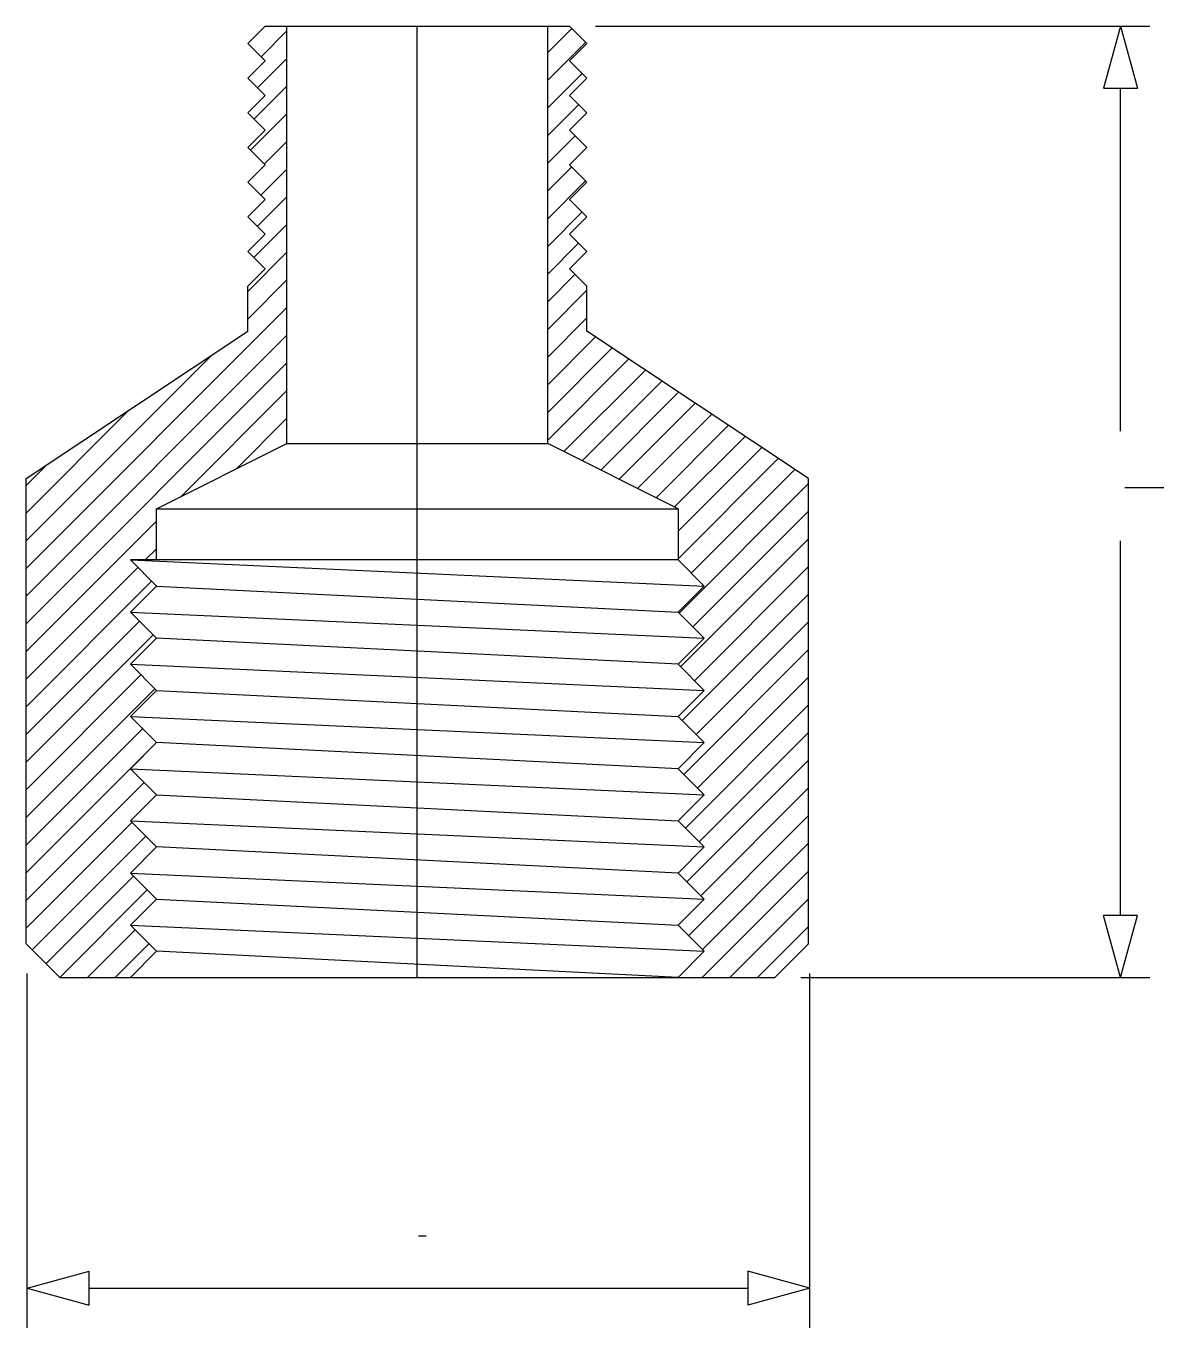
# Model space of a CAD drawing. Extents: x 733 to 1169, y 276 to 775.
import ezdxf

# ---------------------------------------------------------------- set-up
doc = ezdxf.new("R2010")
doc.units = 0
doc.header["$MEASUREMENT"] = 0
doc.layers.get('0').update_dxf_attribs({"linetype": 'CONTINUOUS'})
doc.layers.add('1', color=7, linetype='CONTINUOUS')

msp = doc.modelspace()

# ---------------------------------------------------------------- linework, layer by layer
at = {"color": 4, "linetype": 'Continuous'}
for p, q in [((823.18, 763.56), (833.09, 773.46)), ((823.18, 763.56), (833.09, 773.46)), ((933.09, 765.11), (942.36, 774.38)), ((933.09, 754.5), (947.66, 769.08)), ((821.84, 751.6), (833.09, 762.85)), ((933.09, 743.9), (946.31, 757.12)), ((820.49, 739.65), (833.09, 752.25)), ((933.09, 733.29), (944.97, 745.17)), ((819.14, 727.7), (833.09, 741.64)), ((824.45, 722.39), (833.09, 731.03)), ((933.09, 722.68), (943.62, 733.22)), ((823.1, 710.44), (833.09, 720.43)), ((933.09, 712.08), (942.27, 721.26)), ((933.09, 701.47), (947.58, 715.96)), ((821.75, 698.49), (833.09, 709.82)), ((933.09, 690.86), (946.23, 704.01)), ((820.41, 686.53), (833.09, 699.21)), ((818.09, 673.61), (833.09, 688.61)), ((933.09, 680.26), (944.88, 692.05)), ((933.09, 669.65), (943.54, 680.1)), ((818.09, 663), (833.09, 678)), ((933.09, 659.04), (948.09, 674.04)), ((733.09, 567.39), (833.09, 667.39)), ((933.09, 648.44), (948.09, 663.44)), ((733.09, 556.79), (833.09, 656.79)), ((933.09, 637.83), (951.41, 656.16)), ((733.09, 578), (804.27, 649.19)), ((933.09, 627.22), (957.79, 651.92)), ((733.09, 546.18), (833.09, 646.18)), ((933.09, 616.62), (964.16, 647.69)), ((939.28, 612.2), (970.53, 643.45)), ((946.35, 608.67), (976.9, 639.22)), ((792.54, 595.03), (833.09, 635.57)), ((953.42, 605.13), (983.27, 634.98)), ((960.49, 601.6), (989.64, 630.75)), ((733.09, 588.61), (772.64, 628.16)), ((813.75, 605.63), (833.09, 624.97)), ((967.56, 598.06), (996.01, 626.51)), ((974.64, 594.53), (1002.39, 622.28)), ((981.71, 590.99), (1008.76, 618.04)), ((983.09, 581.76), (1015.13, 613.81)), ((983.09, 571.16), (1021.5, 609.57)), ((733.09, 599.21), (741.01, 607.13)), ((988.15, 565.61), (1027.87, 605.34)), ((983.45, 550.31), (1033.09, 599.94)), ((988.75, 545), (1033.09, 589.34)), ((733.09, 535.57), (783.09, 585.57)), ((778.79, 570.67), (783.09, 574.97)), ((984.06, 529.7), (1033.09, 578.73)), ((733.09, 524.97), (775.94, 567.82)), ((989.36, 524.4), (1033.09, 568.13)), ((733.09, 514.36), (781.24, 562.51)), ((984.66, 509.09), (1033.09, 557.52)), ((733.09, 503.75), (776.54, 547.21)), ((989.97, 503.79), (1033.09, 546.91)), ((733.09, 493.15), (781.85, 541.91)), ((985.27, 488.49), (1033.09, 536.31)), ((733.09, 482.54), (777.15, 526.6)), ((990.57, 483.18), (1033.09, 525.7)), ((733.09, 471.93), (782.45, 521.3)), ((985.88, 467.88), (1033.09, 515.09)), ((733.09, 461.33), (777.76, 506)), ((991.18, 462.58), (1033.09, 504.49)), ((733.09, 450.72), (783.06, 500.7)), ((986.48, 447.27), (1033.09, 493.88)), ((733.09, 440.11), (778.36, 485.39)), ((991.79, 441.97), (1033.09, 483.27)), ((733.09, 429.51), (773.67, 470.09)), ((987.09, 426.67), (1033.09, 472.67)), ((735.43, 421.25), (778.97, 464.79)), ((992.39, 421.36), (1033.09, 462.06)), ((740.74, 415.94), (774.27, 449.48)), ((992.3, 410.67), (1033.09, 451.45)), ((746.07, 410.67), (779.58, 444.18)), ((1002.91, 410.67), (1033.09, 440.85)), ((1013.52, 410.67), (1033.09, 430.24)), ((756.67, 410.67), (774.88, 428.88)), ((767.28, 410.67), (780.18, 423.57))]:
    msp.add_line(p, q, dxfattribs=at)
at = {"layer": '1', "color": 7, "linetype": 'Continuous'}
for p, q in [((818.09, 768.65), (824.74, 775.3)), ((824.74, 775.3), (941.44, 775.3)), ((833.09, 615.3), (833.09, 775.3)), ((933.09, 615.3), (933.09, 775.3)), ((948.09, 768.65), (941.44, 775.3)), ((818.09, 768.65), (824.74, 762)), ((948.09, 768.65), (941.44, 762)), ((818.09, 755.35), (824.74, 762)), ((948.09, 755.35), (941.44, 762)), ((818.09, 755.35), (824.74, 748.7)), ((948.09, 755.35), (941.44, 748.7)), ((818.09, 742.05), (824.74, 748.7)), ((948.09, 742.05), (941.44, 748.7)), ((818.09, 742.05), (824.74, 735.4)), ((948.09, 742.05), (941.44, 735.4)), ((818.09, 728.75), (824.74, 735.4)), ((948.09, 728.75), (941.44, 735.4)), ((818.09, 728.75), (824.74, 722.1)), ((948.09, 728.75), (941.44, 722.1)), ((818.09, 715.45), (824.74, 722.1)), ((948.09, 715.45), (941.44, 722.1)), ((818.09, 715.45), (824.74, 708.8)), ((948.09, 715.45), (941.44, 708.8)), ((818.09, 702.15), (824.74, 708.8)), ((948.09, 702.15), (941.44, 708.8)), ((818.09, 702.15), (824.74, 695.5)), ((948.09, 702.15), (941.44, 695.5)), ((818.09, 688.85), (824.74, 695.5)), ((948.09, 688.85), (941.44, 695.5)), ((818.09, 688.85), (824.74, 682.2)), ((948.09, 688.85), (941.44, 682.2)), ((818.09, 675.55), (824.74, 682.2)), ((948.09, 675.55), (941.44, 682.2)), ((818.09, 658.37), (818.09, 675.55)), ((948.09, 658.37), (948.09, 675.55)), ((733.09, 601.87), (818.09, 658.37)), ((1033.09, 601.87), (948.09, 658.37)), ((783.09, 590.3), (833.09, 615.3)), ((833.09, 615.3), (933.09, 615.3)), ((983.09, 590.3), (933.09, 615.3)), ((733.09, 423.59), (733.09, 601.87)), ((1033.09, 423.6), (1033.09, 601.87)), ((783.09, 590.3), (983.09, 590.3)), ((783.09, 570.67), (783.09, 590.3)), ((983.09, 590.3), (983.09, 570.67)), ((983.09, 570.67), (773.09, 570.67)), ((783.09, 560.67), (773.09, 570.67)), ((993.09, 560.67), (983.09, 570.67)), ((773.09, 550.67), (783.09, 560.67)), ((783.09, 560.67), (983.09, 550.67)), ((983.09, 550.67), (993.09, 560.67)), ((783.09, 540.67), (773.09, 550.67)), ((993.09, 540.67), (983.09, 550.67)), ((773.09, 530.67), (783.09, 540.67)), ((983.09, 530.67), (783.09, 540.67)), ((983.09, 530.67), (993.09, 540.67)), ((783.09, 520.67), (773.09, 530.67)), ((993.09, 520.67), (983.09, 530.67)), ((773.09, 510.67), (783.09, 520.67)), ((783.09, 520.67), (983.09, 510.67)), ((983.09, 510.67), (993.09, 520.67)), ((783.09, 500.67), (773.09, 510.67)), ((993.09, 500.67), (983.09, 510.67)), ((773.09, 490.67), (783.09, 500.67)), ((983.09, 490.67), (783.09, 500.67)), ((983.09, 490.67), (993.09, 500.67)), ((783.09, 480.67), (773.09, 490.67)), ((993.09, 480.67), (983.09, 490.67)), ((773.09, 470.67), (783.09, 480.67)), ((783.09, 480.67), (983.09, 470.67)), ((983.09, 470.67), (993.09, 480.67)), ((783.09, 460.67), (773.09, 470.67)), ((993.09, 460.67), (983.09, 470.67)), ((773.09, 450.67), (783.09, 460.67)), ((983.09, 450.67), (783.09, 460.67)), ((983.09, 450.67), (993.09, 460.67)), ((783.09, 440.67), (773.09, 450.67)), ((993.09, 440.67), (983.09, 450.67)), ((773.09, 430.67), (783.09, 440.67)), ((783.09, 440.67), (983.09, 430.67)), ((983.09, 430.67), (993.09, 440.67)), ((783.09, 420.67), (773.09, 430.67)), ((993.09, 420.67), (983.09, 430.67)), ((733.09, 423.59), (746.01, 410.67)), ((773.09, 410.67), (783.09, 420.67)), ((983.09, 410.67), (783.09, 420.67)), ((983.09, 410.67), (993.09, 420.67)), ((1033.09, 423.6), (1020.16, 410.67)), ((746.01, 410.67), (1020.16, 410.67))]:
    msp.add_line(p, q, dxfattribs=at)
at = {"layer": '1', "color": 4, "linetype": 'Continuous'}
for p, q in [((883.09, 410.67), (883.09, 775.3)), ((773.09, 570.67), (993.09, 560.67)), ((773.09, 550.67), (993.09, 540.67)), ((773.09, 530.67), (993.09, 520.67)), ((773.09, 510.67), (993.09, 500.67)), ((773.09, 490.67), (993.09, 480.67)), ((773.09, 470.67), (993.09, 460.67)), ((773.09, 450.67), (993.09, 440.67)), ((773.09, 430.67), (993.09, 420.67))]:
    msp.add_line(p, q, dxfattribs=at)
at = {"layer": '1', "color": 3, "linetype": 'Continuous'}
for p, q in [((951.43, 775.29), (1164.01, 775.23)), ((1152.71, 775.23), (1146.16, 751.52)), ((1152.71, 775.23), (1159.27, 751.52)), ((1146.16, 751.52), (1159.27, 751.52)), ((1152.71, 620), (1152.71, 751.52)), ((1152.71, 434.38), (1152.71, 578)), ((1152.71, 410.67), (1146.16, 434.38)), ((1159.27, 434.38), (1146.16, 434.38)), ((1152.71, 410.67), (1159.27, 434.38)), ((733.54, 276.32), (733.54, 412.16)), ((1030.16, 410.67), (1164.01, 410.67)), ((1033.54, 276.32), (1033.54, 412.16)), ((733.54, 291.57), (757.26, 298.13)), ((757.26, 285.02), (757.26, 298.13)), ((1033.54, 291.57), (1009.83, 298.13)), ((1009.83, 298.13), (1009.83, 285.02)), ((733.54, 291.57), (757.26, 285.02)), ((757.26, 291.57), (1009.83, 291.57)), ((1033.54, 291.57), (1009.83, 285.02))]:
    msp.add_line(p, q, dxfattribs=at)
at = {"layer": '1', "color": 5, "linetype": 'Continuous'}
for p, q in [((1154.37, 598.5), (1169.37, 598.5)), ((883.54, 311.57), (886.54, 311.57))]:
    msp.add_line(p, q, dxfattribs=at)

doc.saveas('drawing.dxf')
